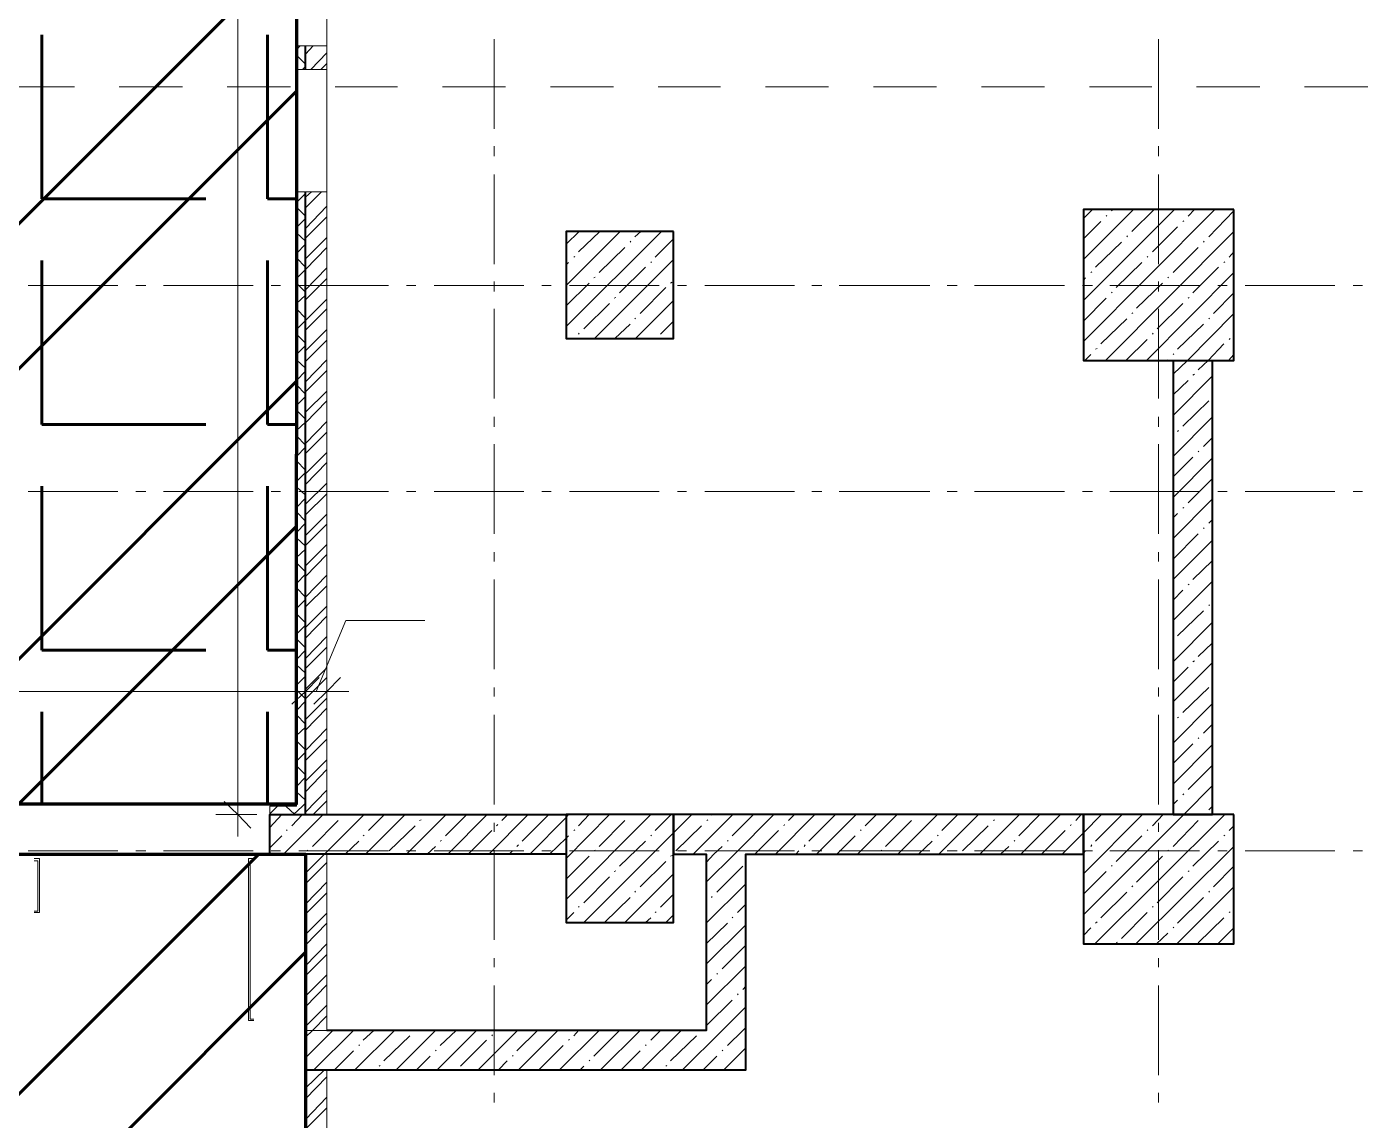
# Model space of a CAD drawing. Header units: millimetres. Extents: x -213911 to 415037, y -3642 to 107391.
# Drawn here: x -179876 to -172386, y 18756 to 24848 of the extents above; entities that cross this region are included whole.
import ezdxf

# ---------------------------------------------------------------- set-up
doc = ezdxf.new("R2010")
doc.units = ezdxf.units.MM
for name, color, linetype, lineweight in [('9.1 Стен подвал шпак', 160, 'Continuous', 90), ('9.2 Потолок подвал шпак', 90, 'Continuous', 60), ('9.3 клининг подвал', 190, 'Continuous', 60), ('Оси', 7, 'Continuous', 9)]:
    doc.layers.add(name, color=color, linetype=linetype, lineweight=lineweight)

msp = doc.modelspace()

# ---------------------------------------------------------------- hatches: boundary and pattern name
at = {"layer": '9.2 Потолок подвал шпак'}
h = msp.add_hatch(dxfattribs=at)
h.set_pattern_fill('ANGLE', color=256, scale=180)
h.set_pattern_definition([(0, (0, 0), (0, 1257.3), [914.4, -342.9]), (90, (0, 0), (-1257.3, 8e-14), [914.4, -342.9])])
h.paths.add_polyline_path([(-178369.8, 28322.2), (-189782.5, 28317.9), (-189782.5, 23759.6), (-180424.4, 23759.6), (-180424.4, 20518.8), (-178374, 20518.8)])
h.paths.add_polyline_path([(-184978.5, 27263.1), (-184978.5, 27856.2), (-184376.9, 27856.2), (-184376.9, 27263.1)], flags=16)
h.paths.add_polyline_path([(-188181.2, 26860.6), (-188778.5, 26860.6), (-188778.5, 27462.2), (-188181.2, 27462.2)], flags=16)
h.paths.add_polyline_path([(-181076.8, 27263.1), (-181076.8, 27864.6), (-180475.3, 27864.6), (-180475.3, 27263.1)], flags=16)
at = {"layer": '9.3 клининг подвал'}
h = msp.add_hatch(dxfattribs=at)
h.set_pattern_fill('ANSI32', color=256, scale=180)
h.paths.add_polyline_path([(-178369.8, 28322.2), (-189782.5, 28317.9), (-189782.5, 23759.6), (-180424.4, 23759.6), (-180424.4, 20518.8), (-178374, 20518.8)])
h.paths.add_polyline_path([(-184978.5, 27263.1), (-184978.5, 27856.2), (-184376.9, 27856.2), (-184376.9, 27263.1)], flags=16)
h.paths.add_polyline_path([(-188181.2, 26860.6), (-188778.5, 26860.6), (-188778.5, 27462.2), (-188181.2, 27462.2)], flags=16)
h.paths.add_polyline_path([(-181076.8, 27263.1), (-181076.8, 27864.6), (-180475.3, 27864.6), (-180475.3, 27263.1)], flags=16)
h = msp.add_hatch(dxfattribs=at)
h.set_pattern_fill('ANSI32', color=256, scale=180)
h.paths.add_polyline_path([(-155078.4, 16155.4), (-164491.5, 16155.4), (-164491.5, 15486), (-166635.1, 15486), (-166635.1, 20239.2), (-167965.3, 20239.2), (-167965.3, 15752.9), (-167967.8, 15486), (-168333.9, 15486), (-170206.4, 15486), (-170206.4, 15956.3), (-178323.2, 15956.3), (-178323.2, 20239.2), (-180123.7, 20239.2), (-180123.7, 19036.1), (-180475.3, 19036.1), (-180475.3, 16155.4), (-205291.8, 16155.4), (-205291.8, 16655.3), (-206511.8, 16655.3), (-206511.8, 16155.4), (-206791.4, 16155.4), (-206791.4, 13151.8), (-168384.7, 13151.8), (-155078.4, 13151.8)])

# ---------------------------------------------------------------- linework, layer by layer
at = {"lineweight": 40}
for points in [[(-178323.2, 24611.1), (-178323.2, 24742.4)], [(-178522.3, 20459.5), (-178323.2, 20459.5), (-176870.1, 20459.5), (-176870.1, 20239.2), (-178522.3, 20239.2), (-178522.3, 20459.5), (-178323.2, 20459.5), (-178323.2, 20506.1), (-178323.2, 23929.1)], [(-173489.5, 22988.6), (-173489.5, 20459.5), (-173269.2, 20459.5), (-173269.2, 22988.6)], [(-178323.2, 19256.4), (-178323.2, 19036.1), (-175870.4, 19036.1), (-175870.4, 19256.4), (-175870.4, 20239.2), (-173989.4, 20239.2), (-173989.4, 20459.5), (-176272.8, 20459.5), (-176272.8, 20239.2), (-176090.7, 20239.2), (-176090.7, 19256.4), (-178204.6, 19256.4)]]:
    msp.add_lwpolyline(points, dxfattribs=at)
for points in [[(-173150.6, 23831.6), (-173989.4, 23831.6), (-173989.4, 22988.6), (-173150.6, 22988.6)], [(-176272.8, 23708.8), (-176870.1, 23708.8), (-176870.1, 23111.5), (-176272.8, 23111.5)], [(-176272.8, 20459.5), (-176870.1, 20459.5), (-176870.1, 19857.9), (-176272.8, 19857.9)], [(-173150.6, 20459.5), (-173989.4, 20459.5), (-173989.4, 19739.3), (-173150.6, 19739.3)]]:
    msp.add_lwpolyline(points, close=True, dxfattribs=at)
at = {"lineweight": 18}
for points in [[(-178247, 21222), (-178323.2, 21145.8), (-178399.5, 21073.8)], [(-178128.3, 21222), (-178204.6, 21145.8), (-178276.6, 21073.8)], [(-178628.2, 20383.2), (-178700.2, 20459.5), (-178776.5, 20531.5)]]:
    msp.add_lwpolyline(points, dxfattribs=at)
at = {"layer": '9.1 Стен подвал шпак'}
msp.add_lwpolyline([(-180424.4, 20518.8), (-178374, 20518.8), (-178369.8, 28322.2), (-189782.5, 28317.9), (-189782.5, 23759.6), (-180424.4, 23759.6)], close=True, dxfattribs=at)
msp.add_lwpolyline([(-168384.7, 13151.8), (-206791.4, 13151.8), (-206791.4, 16155.4), (-206511.8, 16155.4), (-206511.8, 16655.3), (-205291.8, 16655.3), (-205291.8, 16155.4), (-180475.3, 16155.4), (-180475.3, 19036.1), (-180123.7, 19036.1), (-180123.7, 20239.2), (-178323.2, 20239.2), (-178323.2, 15956.3), (-170206.4, 15956.3)], dxfattribs=at)
at = {"layer": 'Оси', "lineweight": 9}
for points in [[(-178700.2, 28445), (-178700.2, 25420.3), (-178700.2, 20336.6)], [(-178323.2, 28322.2), (-178374, 28322.2), (-178374, 25420.3), (-178323.2, 25420.3), (-178204.6, 25420.3), (-178204.6, 24742.4), (-178323.2, 24742.4), (-178374, 24742.4), (-178374, 25420.3), (-178323.2, 25420.3)], [(-178374, 24721.3), (-178352.9, 24742.4)], [(-178323.2, 24742.4), (-178374, 24742.4), (-178374, 24611.1), (-178323.2, 24611.1), (-178204.6, 24611.1), (-178204.6, 23929.1), (-178323.2, 23929.1), (-178374, 23929.1), (-178374, 24611.1), (-178323.2, 24611.1)], [(-178323.2, 24695.8), (-178280.8, 24742.4)], [(-177272.6, 24280.7), (-177272.6, 24780.6)], [(-173570, 24280.7), (-173570, 24780.6)], [(-178323.2, 24640.8), (-178374, 24691.6)], [(-178293.6, 24611.1), (-178204.6, 24704.3)], [(-178238.5, 24611.1), (-178204.6, 24645)], [(-178340.2, 24611.1), (-178323.2, 24628.1)], [(-179962.7, 24513.7), (-179611.1, 24513.7)], [(-179361.1, 24513.7), (-179009.5, 24513.7)], [(-178759.5, 24513.7), (-178407.9, 24513.7)], [(-178158, 24513.7), (-177810.6, 24513.7)], [(-177560.7, 24513.7), (-177209, 24513.7)], [(-176959.1, 24513.7), (-176607.5, 24513.7)], [(-176357.5, 24513.7), (-176010.2, 24513.7)], [(-175760.2, 24513.7), (-175408.6, 24513.7)], [(-175158.7, 24513.7), (-174807, 24513.7)], [(-174557.1, 24513.7), (-174205.5, 24513.7)], [(-173955.5, 24513.7), (-173608.2, 24513.7)], [(-173358.2, 24513.7), (-173006.6, 24513.7)], [(-172756.6, 24513.7), (-172405, 24513.7)], [(-177272.6, 24128.2), (-177272.6, 24183.2)], [(-173570, 24128.2), (-173570, 24183.2)], [(-177272.6, 23526.6), (-177272.6, 24026.5)], [(-173570, 23526.6), (-173570, 24026.5)], [(-178323.2, 23929.1), (-178374, 23929.1), (-178374, 20506.1), (-178522.3, 20506.1), (-178522.3, 20459.5)], [(-178374, 23869.8), (-178323.2, 23920.6)], [(-178323.2, 23899.4), (-178289.3, 23929.1)], [(-178323.2, 23840.1), (-178234.2, 23929.1)], [(-178323.2, 20459.5), (-178204.6, 20459.5), (-178204.6, 23929.1), (-178323.2, 23929.1), (-178323.2, 20506.1)], [(-178323.2, 23793.5), (-178374, 23844.3)], [(-178323.2, 23725.7), (-178204.6, 23848.6)], [(-173989.4, 23780.8), (-173938.6, 23831.6)], [(-173989.4, 23552), (-173709.8, 23831.6)], [(-173989.4, 23323.3), (-173481.1, 23831.6)], [(-173989.4, 23094.5), (-173256.5, 23831.6)], [(-173832.7, 23823.2), (-173824.2, 23831.6)], [(-173718.3, 23708.8), (-173595.4, 23831.6)], [(-173404.8, 23793.5), (-173370.9, 23831.6)], [(-173290.4, 23679.1), (-173150.6, 23823.2)], [(-178374, 23730), (-178323.2, 23780.8)], [(-178323.2, 23670.7), (-178204.6, 23789.3)], [(-173989.4, 23666.4), (-173892, 23763.8)], [(-173862.3, 23793.5), (-173858.1, 23797.7)], [(-173434.5, 23763.8), (-173430.2, 23768.1)], [(-178323.2, 23653.7), (-178374, 23700.3)], [(-178323.2, 23556.3), (-178204.6, 23674.9)], [(-176870.1, 23636.8), (-176798.1, 23708.8)], [(-176870.1, 23408), (-176569.4, 23708.8)], [(-176870.1, 23179.2), (-176340.6, 23708.8)], [(-176802.4, 23594.4), (-176683.7, 23708.8)], [(-176488.9, 23679.1), (-176455, 23708.8)], [(-173866.6, 22988.6), (-173150.6, 23708.8)], [(-173748, 23679.1), (-173743.7, 23683.4)], [(-173603.9, 23594.4), (-173464.1, 23734.2)], [(-178374, 23585.9), (-178323.2, 23636.8)], [(-178323.2, 23497), (-178204.6, 23619.8)], [(-176688, 23480), (-176543.9, 23619.8)], [(-176514.3, 23649.5), (-176510, 23653.7)], [(-176374.5, 23564.7), (-176272.8, 23666.4)], [(-173921.6, 23509.7), (-173777.6, 23649.5)], [(-173489.5, 23480), (-173349.7, 23619.8)], [(-173320.1, 23649.5), (-173315.8, 23653.7)], [(-173176, 23564.7), (-173150.6, 23594.4)], [(-178323.2, 23509.7), (-178374, 23560.5)], [(-176870.1, 23522.4), (-176857.4, 23535.1)], [(-176827.8, 23564.7), (-176823.5, 23569)], [(-176713.4, 23111.5), (-176272.8, 23552)], [(-176399.9, 23535.1), (-176395.7, 23539.3)], [(-173807.3, 23395.3), (-173663.2, 23535.1)], [(-173633.6, 23564.7), (-173629.3, 23569)], [(-173205.7, 23535.1), (-173201.5, 23539.3)], [(-178374, 23446.1), (-178323.2, 23497)], [(-178323.2, 23382.6), (-178204.6, 23505.4)], [(-178323.2, 23327.5), (-178204.6, 23446.1)], [(-176717.6, 23450.4), (-176709.2, 23454.6)], [(-176573.6, 23365.6), (-176429.6, 23509.7)], [(-173989.4, 23437.7), (-173976.7, 23450.4)], [(-173947.1, 23480), (-173942.8, 23484.3)], [(-173637.8, 22988.6), (-173150.6, 23480)], [(-173519.2, 23450.4), (-173515, 23454.6)], [(-173379.4, 23365.6), (-173235.4, 23509.7)], [(-179869.5, 23408), (-179369.6, 23408)], [(-179267.9, 23408), (-179212.8, 23408)], [(-179115.4, 23408), (-178615.5, 23408)], [(-178513.8, 23408), (-178463, 23408)], [(-178323.2, 23369.9), (-178374, 23420.7)], [(-178361.3, 23408), (-177861.4, 23408)], [(-177759.8, 23408), (-177708.9, 23408)], [(-177607.3, 23408), (-177107.4, 23408)], [(-177272.6, 23374.1), (-177272.6, 23429.2)], [(-177005.7, 23408), (-176954.9, 23408)], [(-176870.1, 23293.6), (-176743, 23420.7)], [(-176853.2, 23408), (-176353.3, 23408)], [(-176459.2, 23251.3), (-176315.2, 23395.3)], [(-176289.8, 23420.7), (-176281.3, 23424.9)], [(-176251.6, 23408), (-176200.8, 23408)], [(-176099.1, 23408), (-175599.2, 23408)], [(-175501.8, 23408), (-175446.7, 23408)], [(-175349.3, 23408), (-174845.2, 23408)], [(-174747.7, 23408), (-174692.7, 23408)], [(-174595.2, 23408), (-174095.3, 23408)], [(-173993.7, 23408), (-173938.6, 23408)], [(-173841.2, 23408), (-173341.3, 23408)], [(-173832.7, 23365.6), (-173828.4, 23369.9)], [(-173692.9, 23280.9), (-173548.8, 23420.7)], [(-173570, 23374.1), (-173570, 23429.2)], [(-173239.6, 23408), (-173188.8, 23408)], [(-173087.1, 23408), (-172587.2, 23408)], [(-172485.5, 23408), (-172434.7, 23408)], [(-178374, 23306.3), (-178323.2, 23352.9)], [(-178323.2, 23213.1), (-178204.6, 23331.7)], [(-176772.7, 23166.5), (-176628.7, 23306.3)], [(-176603.2, 23336), (-176594.8, 23340.2)], [(-176484.6, 23111.5), (-176272.8, 23323.3)], [(-173989.4, 23208.9), (-173862.3, 23336)], [(-173578.5, 23166.5), (-173434.5, 23306.3)], [(-173404.8, 23336), (-173400.6, 23340.2)], [(-173265, 23251.3), (-173150.6, 23365.6)], [(-178323.2, 23225.8), (-178374, 23276.7)], [(-178323.2, 23158.1), (-178204.6, 23276.7)], [(-177272.6, 22776.8), (-177272.6, 23276.7)], [(-176488.9, 23221.6), (-176484.6, 23225.8)], [(-173892, 23081.8), (-173748, 23221.6)], [(-173718.3, 23251.3), (-173714.1, 23255.5)], [(-173570, 22776.8), (-173570, 23276.7)], [(-173489.5, 22912.3), (-173409, 22988.6), (-173150.6, 23251.3)], [(-173290.4, 23221.6), (-173286.2, 23225.8)], [(-178374, 23162.3), (-178323.2, 23213.1)], [(-178323.2, 23043.7), (-178204.6, 23162.3)], [(-176599, 23111.5), (-176514.3, 23191.9)], [(-176344.8, 23136.9), (-176272.8, 23208.9)], [(-173464.1, 23052.1), (-173320.1, 23191.9)], [(-178323.2, 23086), (-178374, 23136.9)], [(-178374, 23022.5), (-178323.2, 23073.3)], [(-178323.2, 22984.4), (-178204.6, 23103)], [(-176802.4, 23136.9), (-176798.1, 23141.1)], [(-176370.3, 23111.5), (-176370.3, 23111.5)], [(-173752.2, 22988.6), (-173633.6, 23107.2)], [(-173603.9, 23136.9), (-173599.7, 23141.1)], [(-173349.7, 22937.8), (-173294.7, 22988.6), (-173205.7, 23081.8)], [(-173176, 23107.2), (-173171.8, 23111.5)], [(-173981, 22988.6), (-173947.1, 23022.5)], [(-173921.6, 23052.1), (-173913.2, 23056.4)], [(-173489.5, 23022.5), (-173485.3, 23026.7)], [(-173180.3, 22988.6), (-173150.6, 23022.5)], [(-178323.2, 22946.2), (-178374, 22992.8)], [(-178374, 22878.5), (-178323.2, 22929.3)], [(-178323.2, 22870), (-178204.6, 22992.8)], [(-178323.2, 22814.9), (-178204.6, 22933.5)], [(-173523.4, 22988.6), (-173519.2, 22992.8)], [(-178323.2, 22802.2), (-178374, 22853)], [(-173489.5, 22683.6), (-173269.2, 22903.9)], [(-173489.5, 22798), (-173404.8, 22878.5)], [(-173379.4, 22908.1), (-173370.9, 22912.3)], [(-178374, 22738.7), (-178323.2, 22789.5)], [(-178323.2, 22700.5), (-178204.6, 22819.1)], [(-178323.2, 22662.4), (-178374, 22713.2)], [(-178323.2, 22641.2), (-178204.6, 22764.1)], [(-173434.5, 22624.3), (-173290.4, 22764.1)], [(-178374, 22598.9), (-178323.2, 22645.5)], [(-178323.2, 22526.8), (-178204.6, 22649.7)], [(-177272.6, 22620), (-177272.6, 22675.1)], [(-173570, 22620), (-173570, 22675.1)], [(-173489.5, 22454.8), (-173269.2, 22675.1)], [(-178323.2, 22518.4), (-178374, 22569.2)], [(-178323.2, 22471.8), (-178204.6, 22590.4)], [(-173464.1, 22594.6), (-173459.9, 22598.9)], [(-173320.1, 22509.9), (-173269.2, 22560.7)], [(-178374, 22454.8), (-178323.2, 22505.7)], [(-178323.2, 22357.4), (-178204.6, 22476)], [(-177272.6, 22022.7), (-177272.6, 22522.6)], [(-173570, 22022.7), (-173570, 22522.6)], [(-173349.7, 22480.2), (-173345.5, 22484.5)], [(-178323.2, 22378.6), (-178374, 22429.4)], [(-178323.2, 22298.1), (-178204.6, 22420.9)], [(-173489.5, 22340.4), (-173379.4, 22450.6)], [(-173489.5, 22226.1), (-173269.2, 22446.3)], [(-178374, 22315), (-178323.2, 22365.9)], [(-173404.8, 22196.4), (-173269.2, 22332)], [(-179869.5, 22259.9), (-179369.6, 22259.9)], [(-179267.9, 22259.9), (-179212.8, 22259.9)], [(-179115.4, 22259.9), (-178615.5, 22259.9)], [(-178513.8, 22259.9), (-178463, 22259.9)], [(-178323.2, 22238.8), (-178374, 22285.4)], [(-178361.3, 22259.9), (-177861.4, 22259.9)], [(-178323.2, 22187.9), (-178204.6, 22306.5)], [(-178323.2, 22128.6), (-178204.6, 22247.2)], [(-177759.8, 22259.9), (-177708.9, 22259.9)], [(-177607.3, 22259.9), (-177107.4, 22259.9)], [(-177005.7, 22259.9), (-176954.9, 22259.9)], [(-176853.2, 22259.9), (-176353.3, 22259.9)], [(-176251.6, 22259.9), (-176200.8, 22259.9)], [(-176099.1, 22259.9), (-175599.2, 22259.9)], [(-175501.8, 22259.9), (-175446.7, 22259.9)], [(-175349.3, 22259.9), (-174845.2, 22259.9)], [(-174747.7, 22259.9), (-174692.7, 22259.9)], [(-174595.2, 22259.9), (-174095.3, 22259.9)], [(-173993.7, 22259.9), (-173938.6, 22259.9)], [(-173841.2, 22259.9), (-173341.3, 22259.9)], [(-173239.6, 22259.9), (-173188.8, 22259.9)], [(-173087.1, 22259.9), (-172587.2, 22259.9)], [(-172485.5, 22259.9), (-172434.7, 22259.9)], [(-178374, 22171), (-178323.2, 22221.8)], [(-173489.5, 21997.3), (-173269.2, 22217.6)], [(-173434.5, 22166.7), (-173430.2, 22171)], [(-178323.2, 22094.7), (-178374, 22145.6)], [(-178323.2, 22014.2), (-178204.6, 22132.9)], [(-173489.5, 22111.7), (-173464.1, 22137.1)], [(-173290.4, 22082), (-173269.2, 22103.2)], [(-178374, 22031.2), (-178323.2, 22082)], [(-178323.2, 21959.2), (-178204.6, 22077.8)], [(-173489.5, 21882.9), (-173349.7, 22022.7)], [(-173320.1, 22052.4), (-173315.8, 22056.6)], [(-178323.2, 21954.9), (-178374, 22001.5)], [(-178323.2, 21844.8), (-178204.6, 21963.4)], [(-173489.5, 21768.5), (-173269.2, 21988.8)], [(-178374, 21891.4), (-178323.2, 21938)], [(-178323.2, 21785.5), (-178204.6, 21908.3)], [(-177272.6, 21870.2), (-177272.6, 21921)], [(-173570, 21870.2), (-173570, 21921)], [(-173379.4, 21768.5), (-173269.2, 21874.4)], [(-178323.2, 21810.9), (-178374, 21861.7)], [(-178374, 21747.4), (-178323.2, 21798.2)], [(-178323.2, 21671.1), (-178374, 21721.9)], [(-178323.2, 21671.1), (-178204.6, 21793.9)], [(-178323.2, 21616), (-178204.6, 21734.6)], [(-177272.6, 21268.6), (-177272.6, 21768.5)], [(-173570, 21268.6), (-173570, 21768.5)], [(-173489.5, 21539.8), (-173269.2, 21760.1)], [(-173404.8, 21738.9), (-173400.6, 21743.1)], [(-178374, 21607.6), (-178323.2, 21658.4)], [(-173489.5, 21654.2), (-173434.5, 21709.2)], [(-178323.2, 21527.1), (-178374, 21577.9)], [(-178323.2, 21501.6), (-178204.6, 21620.3)], [(-173464.1, 21455), (-173320.1, 21594.8)], [(-173290.4, 21624.5), (-173286.2, 21628.7)], [(-178374, 21463.5), (-178323.2, 21514.4)], [(-178323.2, 21442.3), (-178204.6, 21565.2)], [(-177658.1, 21539.8), (-178098.7, 21539.8), (-178263.9, 21145.8)], [(-173489.5, 21311), (-173269.2, 21531.3)], [(-178323.2, 21387.3), (-178374, 21438.1)], [(-178323.2, 21328), (-178204.6, 21450.8)], [(-173489.5, 21425.4), (-173485.3, 21429.6)], [(-178374, 21323.7), (-178323.2, 21374.6)], [(-178323.2, 21272.9), (-178204.6, 21391.5)], [(-173349.7, 21340.7), (-173269.2, 21416.9)], [(-178323.2, 21247.5), (-178374, 21294.1)], [(-178323.2, 21158.5), (-178204.6, 21277.1)], [(-173489.5, 21086.5), (-173269.2, 21306.8)], [(-173489.5, 21196.6), (-173404.8, 21281.4)], [(-173379.4, 21311), (-173370.9, 21315.2)], [(-178374, 21179.7), (-178323.2, 21230.5)], [(-178323.2, 21251.7), (-178323.2, 21145.8), (-178323.2, 21027.2)], [(-178323.2, 21103.4), (-178204.6, 21222)], [(-178204.6, 21251.7), (-178204.6, 21145.8), (-178204.6, 21027.2)], [(-180712.5, 21145.8), (-180475.3, 21145.8), (-178323.2, 21145.8), (-178081.7, 21145.8)], [(-178323.2, 21103.4), (-178374, 21154.3)], [(-177272.6, 21116.1), (-177272.6, 21167)], [(-173570, 21116.1), (-173570, 21167)], [(-173434.5, 21027.2), (-173290.4, 21167)], [(-178374, 21039.9), (-178323.2, 21090.7)], [(-178323.2, 20989), (-178204.6, 21107.7)], [(-178323.2, 20929.7), (-178204.6, 21052.6)], [(-173489.5, 20857.7), (-173269.2, 21078)], [(-178323.2, 20963.6), (-178374, 21014.5)], [(-177272.6, 20514.6), (-177272.6, 21014.5)], [(-173570, 20514.6), (-173570, 21014.5)], [(-173464.1, 20997.5), (-173459.9, 21001.8)], [(-178374, 20900.1), (-178323.2, 20946.7)], [(-178323.2, 20815.4), (-178204.6, 20938.2)], [(-173320.1, 20912.8), (-173269.2, 20963.6)], [(-178323.2, 20819.6), (-178374, 20870.4)], [(-178323.2, 20760.3), (-178204.6, 20878.9)], [(-173489.5, 20743.3), (-173379.4, 20853.5)], [(-173489.5, 20629), (-173269.2, 20849.2)], [(-173349.7, 20883.1), (-173345.5, 20887.4)], [(-178374, 20756), (-178323.2, 20806.9)], [(-178323.2, 20645.9), (-178204.6, 20764.5)], [(-178323.2, 20679.8), (-178374, 20730.6)], [(-178323.2, 20586.6), (-178204.6, 20709.4)], [(-173404.8, 20599.3), (-173269.2, 20734.9)], [(-178374, 20616.2), (-178323.2, 20667.1)], [(-173989.4, 19900.3), (-173430.2, 20459.5), (-173269.2, 20620.5)], [(-178391, 20459.5), (-178340.2, 20506.1), (-178323.2, 20523)], [(-178323.2, 20540), (-178374, 20586.6)], [(-178323.2, 20472.2), (-178204.6, 20595.1)], [(-178280.8, 20459.5), (-178204.6, 20535.8)], [(-173489.5, 20514.6), (-173464.1, 20540)], [(-173434.5, 20569.6), (-173430.2, 20573.9)], [(-178594.3, 20459.5), (-178700.2, 20459.5), (-178823.1, 20459.5)], [(-178522.3, 20463.7), (-178479.9, 20506.1)], [(-178522.3, 20387.5), (-178454.5, 20459.5)], [(-178446.1, 20239.2), (-178225.8, 20459.5)], [(-178382.5, 20459.5), (-178433.3, 20506.1)], [(-178399.5, 20396), (-178340.2, 20459.5)], [(-178217.3, 20239.2), (-177997, 20459.5)], [(-178115.6, 20455.3), (-178111.4, 20459.5)], [(-177988.5, 20239.2), (-177768.2, 20459.5)], [(-177971.6, 20370.5), (-177882.6, 20459.5)], [(-177759.8, 20239.2), (-177539.5, 20459.5)], [(-177658.1, 20455.3), (-177653.9, 20459.5)], [(-177543.7, 20340.9), (-177425.1, 20459.5)], [(-177531, 20239.2), (-177310.7, 20459.5)], [(-177302.2, 20239.2), (-177082, 20459.5)], [(-177230.2, 20425.6), (-177196.3, 20459.5)], [(-177115.8, 20311.2), (-176971.8, 20455.3)], [(-177073.5, 20239.2), (-176870.1, 20442.6), (-176857.4, 20459.5)], [(-176870.1, 20213.8), (-176628.7, 20459.5)], [(-176870.1, 19985), (-176399.9, 20459.5)], [(-176802.4, 20396), (-176743, 20459.5)], [(-176772.7, 19857.9), (-176272.8, 20357.8), (-176171.1, 20459.5)], [(-176514.3, 20455.3), (-176514.3, 20459.5)], [(-176374.5, 20370.5), (-176285.5, 20459.5)], [(-176162.7, 20239.2), (-175942.4, 20459.5)], [(-176090.7, 20082.5), (-175933.9, 20239.2), (-175713.6, 20459.5)], [(-176061, 20455.3), (-176056.8, 20459.5)], [(-175946.6, 20340.9), (-175828, 20459.5)], [(-175705.1, 20239.2), (-175484.9, 20459.5)], [(-175633.1, 20425.6), (-175599.2, 20459.5)], [(-175518.7, 20311.2), (-175374.7, 20455.3)], [(-175476.4, 20239.2), (-175256.1, 20459.5)], [(-175247.6, 20239.2), (-175027.3, 20459.5)], [(-175205.3, 20396), (-175141.7, 20459.5)], [(-175023.1, 20239.2), (-174802.8, 20459.5)], [(-174917.2, 20455.3), (-174917.2, 20459.5)], [(-174794.3, 20239.2), (-174574, 20459.5)], [(-174777.4, 20370.5), (-174688.4, 20459.5)], [(-174565.6, 20239.2), (-174345.3, 20459.5)], [(-174459.7, 20455.3), (-174459.7, 20459.5)], [(-174349.5, 20340.9), (-174230.9, 20459.5)], [(-174336.8, 20239.2), (-174116.5, 20459.5)], [(-174108, 20239.2), (-173989.4, 20357.8), (-173887.8, 20459.5)], [(-174031.8, 20425.6), (-174002.1, 20459.5)], [(-173989.4, 20129.1), (-173659, 20459.5)], [(-173925.9, 19739.3), (-173201.5, 20459.5)], [(-173921.6, 20311.2), (-173777.6, 20455.3)], [(-173603.9, 20396), (-173544.6, 20459.5)], [(-173320.1, 20455.3), (-173315.8, 20459.5)], [(-173315.8, 20459.5), (-173315.8, 20459.5)], [(-173290.4, 20484.9), (-173269.2, 20506.1)], [(-178429.1, 20370.5), (-178424.9, 20374.8)], [(-178285.1, 20281.6), (-178141, 20425.6)], [(-177857.2, 20256.2), (-177713.2, 20396)], [(-177687.8, 20425.6), (-177679.3, 20429.8)], [(-177272.6, 20362.1), (-177272.6, 20412.9)], [(-177259.9, 20396), (-177251.4, 20404.4)], [(-176827.8, 20370.5), (-176823.5, 20374.8)], [(-176688, 20281.6), (-176543.9, 20425.6)], [(-176260.1, 20256.2), (-176116.1, 20396)], [(-176086.4, 20425.6), (-176082.2, 20429.8)], [(-175658.5, 20396), (-175654.3, 20404.4)], [(-175230.7, 20370.5), (-175226.4, 20374.8)], [(-175090.9, 20281.6), (-174946.8, 20425.6)], [(-174663, 20256.2), (-174519, 20396)], [(-174489.3, 20425.6), (-174485.1, 20429.8)], [(-174061.4, 20396), (-174057.2, 20404.4)], [(-173633.6, 20370.5), (-173629.3, 20374.8)], [(-173570, 20362.1), (-173570, 20412.9)], [(-173489.5, 20281.6), (-173349.7, 20425.6)], [(-173176, 20370.5), (-173150.6, 20396)], [(-178522.3, 20273.1), (-178454.5, 20340.9)], [(-178102.9, 20239.2), (-178026.7, 20311.2)], [(-178001.2, 20340.9), (-177997, 20345.1)], [(-177573.4, 20311.2), (-177564.9, 20315.5)], [(-177416.6, 20239.2), (-177285.3, 20370.5)], [(-176963.3, 20239.2), (-176870.1, 20328.2), (-176857.4, 20340.9)], [(-176573.6, 20171.4), (-176429.6, 20311.2)], [(-176399.9, 20340.9), (-176395.7, 20345.1)], [(-175972, 20311.2), (-175967.8, 20315.5)], [(-175819.5, 20239.2), (-175688.2, 20370.5)], [(-175362, 20239.2), (-175260.3, 20340.9)], [(-174908.7, 20239.2), (-174832.5, 20311.2)], [(-174802.8, 20340.9), (-174798.6, 20345.1)], [(-174374.9, 20311.2), (-174370.7, 20315.5)], [(-174222.4, 20239.2), (-174091.1, 20370.5)], [(-173807.3, 20196.8), (-173663.2, 20340.9)], [(-173379.4, 20171.4), (-173235.4, 20311.2)], [(-173205.7, 20340.9), (-173201.5, 20345.1)], [(-179869.5, 20256.2), (-179369.6, 20256.2)], [(-179267.9, 20256.2), (-179212.8, 20256.2)], [(-179115.4, 20256.2), (-178615.5, 20256.2)], [(-178513.8, 20256.2), (-178463, 20256.2)], [(-178361.3, 20256.2), (-177861.4, 20256.2)], [(-178323.2, 20133.3), (-178217.3, 20239.2)], [(-178314.7, 20256.2), (-178310.5, 20260.4)], [(-177759.8, 20256.2), (-177708.9, 20256.2)], [(-177645.4, 20239.2), (-177598.8, 20281.6)], [(-177607.3, 20256.2), (-177107.4, 20256.2)], [(-177272.6, 19760.5), (-177272.6, 20260.4)], [(-177187.9, 20239.2), (-177170.9, 20256.2)], [(-177145.5, 20281.6), (-177137, 20290)], [(-177005.7, 20256.2), (-176954.9, 20256.2)], [(-176870.1, 20099.4), (-176743, 20226.5)], [(-176853.2, 20256.2), (-176353.3, 20256.2)], [(-176717.6, 20256.2), (-176709.2, 20260.4)], [(-176289.8, 20226.5), (-176281.3, 20230.7)], [(-176251.6, 20256.2), (-176200.8, 20256.2)], [(-176099.1, 20256.2), (-175599.2, 20256.2)], [(-176090.7, 20192.6), (-176048.3, 20239.2), (-176001.7, 20281.6)], [(-175590.8, 20239.2), (-175573.8, 20256.2)], [(-175544.2, 20281.6), (-175539.9, 20290)], [(-175501.8, 20256.2), (-175446.7, 20256.2)], [(-175349.3, 20256.2), (-174845.2, 20256.2)], [(-175116.3, 20256.2), (-175112.1, 20260.4)], [(-174747.7, 20256.2), (-174692.7, 20256.2)], [(-174595.2, 20256.2), (-174095.3, 20256.2)], [(-174451.2, 20239.2), (-174404.6, 20281.6)], [(-173993.7, 20239.2), (-173989.4, 20243.4), (-173976.7, 20256.2)], [(-173993.7, 20256.2), (-173938.6, 20256.2)], [(-173947.1, 20281.6), (-173942.8, 20290)], [(-173841.2, 20256.2), (-173341.3, 20256.2)], [(-173697.1, 19739.3), (-173150.6, 20281.6)], [(-173692.9, 20082.5), (-173548.8, 20226.5)], [(-173570, 19760.5), (-173570, 20260.4)], [(-173519.2, 20256.2), (-173515, 20260.4)], [(-173239.6, 20256.2), (-173188.8, 20256.2)], [(-173087.1, 20256.2), (-172587.2, 20256.2)], [(-172485.5, 20256.2), (-172434.7, 20256.2)], [(-179835.6, 19913), (-179805.9, 19913), (-179805.9, 20213.8), (-179835.6, 20213.8)], [(-179835.6, 20201.1), (-179814.4, 20201.1), (-179814.4, 19921.5), (-179835.6, 19921.5)], [(-178611.3, 19311.5), (-178640.9, 19311.5), (-178640.9, 20213.8), (-178611.3, 20213.8)], [(-178611.3, 20201.1), (-178632.5, 20201.1), (-178632.5, 19319.9), (-178611.3, 19319.9)], [(-178323.2, 20074), (-178204.6, 20192.6)], [(-176459.2, 20057), (-176315.2, 20196.8)], [(-176031.3, 20027.4), (-175887.3, 20171.4)], [(-173832.7, 20171.4), (-173828.4, 20175.7)], [(-173265, 20057), (-173150.6, 20171.4)], [(-178323.2, 19959.6), (-178204.6, 20082.5)], [(-176772.7, 19968.1), (-176628.7, 20112.1)], [(-176603.2, 20141.8), (-176594.8, 20146)], [(-176543.9, 19857.9), (-176272.8, 20129.1)], [(-176090.7, 19853.7), (-175870.4, 20074)], [(-173989.4, 20014.7), (-173862.3, 20141.8)], [(-173578.5, 19968.1), (-173434.5, 20112.1)], [(-173404.8, 20141.8), (-173400.6, 20146)], [(-178323.2, 19904.5), (-178204.6, 20023.2)], [(-176488.9, 20027.4), (-176484.6, 20031.6)], [(-176344.8, 19942.7), (-176272.8, 20014.7)], [(-176061, 19997.7), (-176056.8, 20002)], [(-173892, 19883.4), (-173748, 20027.4)], [(-173718.3, 20057), (-173714.1, 20061.3)], [(-173468.4, 19739.3), (-173150.6, 20057)], [(-173290.4, 20027.4), (-173286.2, 20031.6)], [(-176802.4, 19942.7), (-176798.1, 19946.9)], [(-176658.3, 19857.9), (-176514.3, 19997.7)], [(-176090.7, 19968.1), (-176086.4, 19968.1)], [(-175917, 19913), (-175870.4, 19959.6)], [(-173603.9, 19942.7), (-173599.7, 19946.9)], [(-173464.1, 19853.7), (-173320.1, 19997.7)], [(-178323.2, 19790.2), (-178204.6, 19908.8)], [(-178323.2, 19730.9), (-178204.6, 19853.7)], [(-176870.1, 19870.7), (-176827.8, 19913)], [(-176429.6, 19857.9), (-176399.9, 19883.4)], [(-176374.5, 19913), (-176370.3, 19917.2)], [(-176315.2, 19857.9), (-176272.8, 19900.3)], [(-176090.7, 19739.3), (-175972, 19853.7)], [(-175946.6, 19883.4), (-175942.4, 19887.6)], [(-173921.6, 19853.7), (-173913.2, 19862.2)], [(-173777.6, 19769), (-173633.6, 19913)], [(-173349.7, 19743.6), (-173205.7, 19883.4)], [(-173176, 19913), (-173171.8, 19917.2)], [(-176090.7, 19624.9), (-175870.4, 19845.2)], [(-173989.4, 19785.9), (-173947.1, 19828.3)], [(-173582.7, 19739.3), (-173519.2, 19798.6)], [(-173489.5, 19828.3), (-173485.3, 19832.5)], [(-173239.6, 19739.3), (-173150.6, 19828.3)], [(-178323.2, 19616.5), (-178204.6, 19739.3)], [(-176001.7, 19599.5), (-175870.4, 19730.9)], [(-173807.3, 19743.6), (-173798.8, 19747.8)], [(-178323.2, 19561.4), (-178204.6, 19680)], [(-177272.6, 19608), (-177272.6, 19658.8)], [(-173570, 19608), (-173570, 19658.8)], [(-178323.2, 19447), (-178204.6, 19565.6)], [(-176090.7, 19396.2), (-175870.4, 19616.5)], [(-176031.3, 19569.9), (-176027.1, 19574.1)], [(-178323.2, 19387.7), (-178204.6, 19510.6)], [(-177272.6, 19006.4), (-177272.6, 19506.3)], [(-176090.7, 19510.6), (-176061, 19540.2)], [(-175887.3, 19485.1), (-175870.4, 19502.1)], [(-173570, 19006.4), (-173570, 19506.3)], [(-176086.4, 19286), (-175946.6, 19425.8)], [(-175917, 19455.5), (-175912.7, 19459.7)], [(-178323.2, 19277.6), (-178204.6, 19396.2)], [(-178285.1, 19256.4), (-178204.6, 19336.9)], [(-176222, 19036.1), (-176001.7, 19256.4), (-175870.4, 19387.7)], [(-178323.2, 19218.3), (-178285.1, 19256.4)], [(-178204.6, 19256.4), (-178323.2, 19256.4)], [(-178314.7, 19112.3), (-178170.7, 19256.4)], [(-178276.6, 19036.1), (-178056.3, 19256.4)], [(-178047.8, 19036.1), (-177827.6, 19256.4)], [(-178001.2, 19201.3), (-177941.9, 19256.4)], [(-177819.1, 19036.1), (-177598.8, 19256.4)], [(-177713.2, 19256.4), (-177713.2, 19256.4)], [(-177590.3, 19036.1), (-177370, 19256.4)], [(-177573.4, 19171.7), (-177484.4, 19256.4)], [(-177361.6, 19036.1), (-177141.3, 19256.4)], [(-177259.9, 19256.4), (-177255.6, 19256.4)], [(-177145.5, 19142), (-177031.1, 19256.4)], [(-177137, 19036.1), (-176916.7, 19256.4)], [(-176908.3, 19036.1), (-176688, 19256.4)], [(-176827.8, 19226.7), (-176802.4, 19256.4)], [(-176717.6, 19112.3), (-176573.6, 19256.4)], [(-176679.5, 19036.1), (-176459.2, 19256.4)], [(-176450.7, 19036.1), (-176230.5, 19256.4)], [(-176399.9, 19201.3), (-176344.8, 19256.4)], [(-176116.1, 19256.4), (-176116.1, 19256.4)], [(-175972, 19171.7), (-175887.3, 19256.4), (-175870.4, 19273.3)], [(-178026.7, 19171.7), (-178022.4, 19175.9)], [(-177886.9, 19086.9), (-177742.8, 19226.7)], [(-177459, 19057.3), (-177315, 19201.3)], [(-177285.3, 19226.7), (-177281.1, 19231)], [(-176857.4, 19201.3), (-176853.2, 19205.5)], [(-176429.6, 19171.7), (-176425.3, 19175.9)], [(-176289.8, 19086.9), (-176145.7, 19226.7)], [(-178162.2, 19036.1), (-178056.3, 19142)], [(-177704.7, 19036.1), (-177628.4, 19112.3)], [(-177598.8, 19142), (-177594.6, 19146.2)], [(-177170.9, 19112.3), (-177166.7, 19116.6)], [(-177022.6, 19036.1), (-176887.1, 19171.7)], [(-176565.1, 19036.1), (-176459.2, 19142)], [(-176107.6, 19036.1), (-176031.3, 19112.3)], [(-176001.7, 19142), (-175997.5, 19146.2)], [(-175993.2, 19036.1), (-175870.4, 19158.9)], [(-178323.2, 18934.4), (-178217.3, 19036.1)], [(-173570, 16074.9), (-178204.6, 16074.9), (-178204.6, 19036.1), (-178323.2, 19036.1), (-178323.2, 15956.3), (-178204.6, 15956.3), (-173570, 15956.3)], [(-177912.3, 19057.3), (-177908, 19061.5)], [(-177247.2, 19036.1), (-177200.6, 19086.9)], [(-176793.9, 19036.1), (-176772.7, 19057.3)], [(-176743, 19086.9), (-176738.8, 19091.2)], [(-176315.2, 19057.3), (-176310.9, 19061.5)], [(-178323.2, 18875.1), (-178204.6, 18998)], [(-178323.2, 18760.7), (-178204.6, 18883.6)], [(-177272.6, 18853.9), (-177272.6, 18909)], [(-173570, 18853.9), (-173570, 18909)], [(-178323.2, 18705.7), (-178204.6, 18824.3)]]:
    msp.add_lwpolyline(points, dxfattribs=at)
for points in [[(-178323.2, 24611.1), (-178204.6, 24611.1), (-178204.6, 24742.4), (-178323.2, 24742.4)], [(-178204.6, 19256.4), (-178204.6, 20239.2), (-178323.2, 20239.2), (-178323.2, 19256.4)]]:
    msp.add_lwpolyline(points, close=True, dxfattribs=at)

doc.saveas('drawing.dxf')
